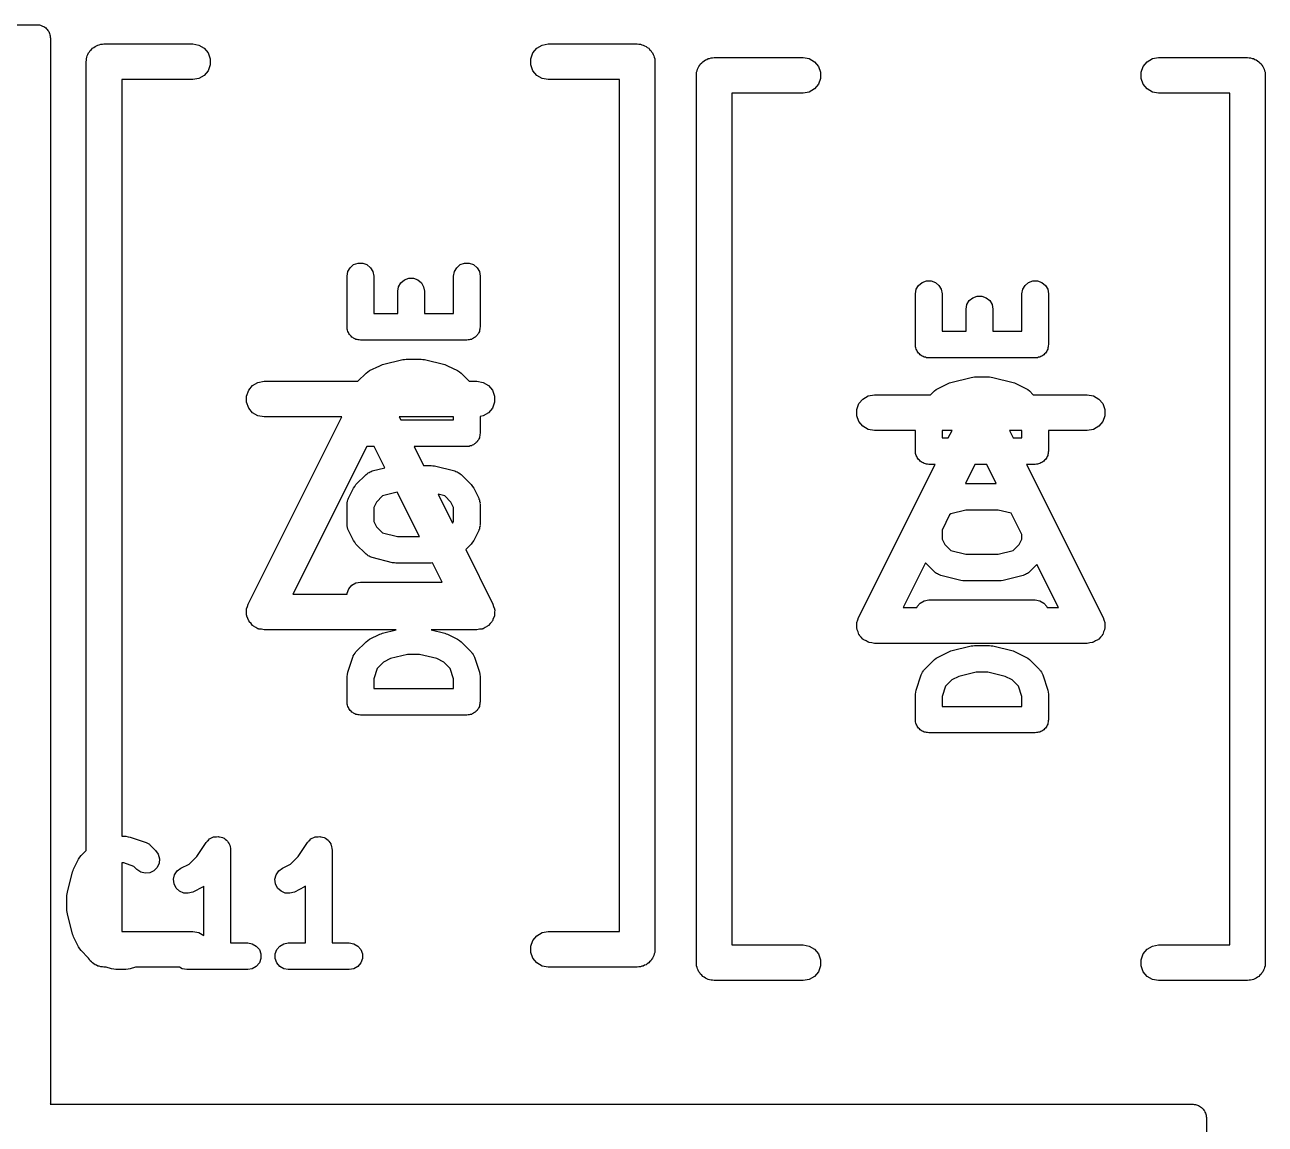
# Model space of a CAD drawing. Extents: x 103.2 to 159.1, y -150.7 to -109.
# Drawn here: x 148.18 to 155.17, y -143.26 to -137.07 of the extents above; entities that cross this region are included whole.
import ezdxf

# ---------------------------------------------------------------- set-up
doc = ezdxf.new("R2010")
doc.units = 0
doc.header["$MEASUREMENT"] = 0
doc.layers.add('BLACK', color=7, linetype='CONTINUOUS')

msp = doc.modelspace()

# ---------------------------------------------------------------- linework, layer by layer
at = {"layer": 'Black'}
for p, q in [((143.939, -137.071), (148.252, -137.071)), ((148.252, -137.071), (148.258, -137.072)), ((148.258, -137.072), (148.265, -137.072)), ((148.265, -137.072), (148.271, -137.074)), ((148.271, -137.074), (148.278, -137.076)), ((148.278, -137.076), (148.283, -137.079)), ((148.283, -137.079), (148.29, -137.081)), ((148.29, -137.081), (148.295, -137.085)), ((148.295, -137.085), (148.3, -137.089)), ((148.3, -137.089), (148.304, -137.094)), ((148.304, -137.094), (148.309, -137.098)), ((148.309, -137.098), (148.313, -137.103)), ((148.313, -137.103), (148.317, -137.108)), ((148.317, -137.108), (148.319, -137.115)), ((148.319, -137.115), (148.322, -137.12)), ((148.322, -137.12), (148.324, -137.127)), ((148.324, -137.127), (148.326, -137.133)), ((148.326, -137.133), (148.326, -137.14)), ((148.326, -137.14), (148.327, -137.146)), ((148.327, -137.146), (148.327, -143.146)), ((148.541, -137.229), (148.547, -137.223)), ((148.547, -137.223), (148.551, -137.215)), ((148.551, -137.215), (148.558, -137.21)), ((148.558, -137.21), (148.563, -137.203)), ((148.563, -137.203), (148.571, -137.198)), ((148.571, -137.198), (148.578, -137.193)), ((148.578, -137.193), (148.586, -137.19)), ((148.586, -137.19), (148.594, -137.185)), ((148.594, -137.185), (148.602, -137.184)), ((148.602, -137.184), (148.61, -137.181)), ((148.61, -137.181), (148.619, -137.181)), ((148.619, -137.181), (148.628, -137.179)), ((148.628, -137.179), (149.128, -137.179)), ((149.128, -137.179), (149.163, -137.185)), ((149.163, -137.185), (149.193, -137.203)), ((149.193, -137.203), (149.215, -137.229)), ((151.043, -137.229), (151.065, -137.203)), ((151.065, -137.203), (151.095, -137.185)), ((151.095, -137.185), (151.13, -137.179)), ((151.13, -137.179), (151.63, -137.179)), ((151.63, -137.179), (151.639, -137.181)), ((151.639, -137.181), (151.648, -137.181)), ((151.648, -137.181), (151.656, -137.184)), ((151.656, -137.184), (151.664, -137.185)), ((151.664, -137.185), (151.672, -137.19)), ((151.672, -137.19), (151.68, -137.193)), ((151.68, -137.193), (151.687, -137.198)), ((151.687, -137.198), (151.695, -137.203)), ((151.695, -137.203), (151.7, -137.21)), ((151.7, -137.21), (151.707, -137.215)), ((151.707, -137.215), (151.711, -137.223)), ((151.711, -137.223), (151.717, -137.229)), ((148.528, -137.28), (148.529, -137.271)), ((148.528, -141.722), (148.528, -137.28)), ((148.529, -137.262), (148.532, -137.254)), ((148.529, -137.271), (148.529, -137.262)), ((148.532, -137.254), (148.534, -137.245)), ((148.534, -137.245), (148.538, -137.238)), ((148.538, -137.238), (148.541, -137.229)), ((149.215, -137.229), (149.227, -137.262)), ((149.227, -137.262), (149.227, -137.297)), ((151.031, -137.262), (151.043, -137.229)), ((151.031, -137.297), (151.031, -137.262)), ((151.717, -137.229), (151.72, -137.238)), ((151.72, -137.238), (151.724, -137.245)), ((151.724, -137.245), (151.726, -137.254)), ((151.726, -137.254), (151.729, -137.262)), ((151.729, -137.262), (151.729, -137.271)), ((151.729, -137.271), (151.73, -137.28)), ((151.73, -137.28), (151.73, -142.278)), ((151.983, -137.299), (151.987, -137.291)), ((151.987, -137.291), (151.994, -137.286)), ((151.994, -137.286), (151.999, -137.279)), ((151.999, -137.279), (152.007, -137.274)), ((152.007, -137.274), (152.014, -137.269)), ((152.014, -137.269), (152.022, -137.266)), ((152.022, -137.266), (152.03, -137.261)), ((152.03, -137.261), (152.038, -137.26)), ((152.038, -137.26), (152.046, -137.257)), ((152.046, -137.257), (152.055, -137.257)), ((152.055, -137.257), (152.064, -137.255)), ((152.064, -137.255), (152.564, -137.255)), ((152.564, -137.255), (152.599, -137.261)), ((152.599, -137.261), (152.629, -137.279)), ((152.629, -137.279), (152.651, -137.305)), ((154.479, -137.305), (154.501, -137.279)), ((154.501, -137.279), (154.531, -137.261)), ((154.531, -137.261), (154.566, -137.255)), ((154.566, -137.255), (155.066, -137.255)), ((155.066, -137.255), (155.075, -137.257)), ((155.075, -137.257), (155.084, -137.257)), ((155.084, -137.257), (155.092, -137.26)), ((155.092, -137.26), (155.1, -137.261)), ((155.1, -137.261), (155.108, -137.266)), ((155.108, -137.266), (155.116, -137.269)), ((155.116, -137.269), (155.123, -137.274)), ((155.123, -137.274), (155.131, -137.279)), ((155.131, -137.279), (155.136, -137.286)), ((155.136, -137.286), (155.143, -137.291)), ((155.143, -137.291), (155.147, -137.299)), ((149.193, -137.356), (149.163, -137.374)), ((149.215, -137.33), (149.193, -137.356)), ((149.227, -137.297), (149.215, -137.33)), ((151.043, -137.33), (151.031, -137.297)), ((151.065, -137.356), (151.043, -137.33)), ((151.095, -137.374), (151.065, -137.356)), ((151.964, -137.356), (151.965, -137.347)), ((151.964, -142.354), (151.964, -137.356)), ((151.965, -137.338), (151.968, -137.33)), ((151.965, -137.347), (151.965, -137.338)), ((151.968, -137.33), (151.97, -137.321)), ((151.97, -137.321), (151.974, -137.314)), ((151.974, -137.314), (151.977, -137.305)), ((151.977, -137.305), (151.983, -137.299)), ((152.651, -137.305), (152.663, -137.338)), ((152.663, -137.338), (152.663, -137.373)), ((154.467, -137.338), (154.479, -137.305)), ((154.467, -137.373), (154.467, -137.338)), ((155.147, -137.299), (155.153, -137.305)), ((155.153, -137.305), (155.156, -137.314)), ((155.156, -137.314), (155.16, -137.321)), ((155.16, -137.321), (155.162, -137.33)), ((155.162, -137.33), (155.165, -137.338)), ((155.165, -137.338), (155.165, -137.347)), ((155.165, -137.347), (155.166, -137.356)), ((155.166, -137.356), (155.166, -142.354)), ((149.128, -137.38), (148.728, -137.38)), ((148.728, -137.38), (148.728, -141.642)), ((149.163, -137.374), (149.128, -137.38)), ((151.13, -137.38), (151.095, -137.374)), ((151.53, -137.38), (151.13, -137.38)), ((151.53, -142.178), (151.53, -137.38)), ((152.629, -137.432), (152.599, -137.45)), ((152.651, -137.406), (152.629, -137.432)), ((152.663, -137.373), (152.651, -137.406)), ((154.479, -137.406), (154.467, -137.373)), ((154.501, -137.432), (154.479, -137.406)), ((154.531, -137.45), (154.501, -137.432)), ((152.564, -137.456), (152.164, -137.456)), ((152.164, -137.456), (152.164, -142.254)), ((152.599, -137.45), (152.564, -137.456)), ((154.566, -137.456), (154.531, -137.45)), ((154.966, -137.456), (154.566, -137.456)), ((154.966, -142.254), (154.966, -137.456)), ((149.997, -138.487), (150.001, -138.461)), ((150.001, -138.461), (150.014, -138.439)), ((150.014, -138.439), (150.034, -138.422)), ((150.034, -138.422), (150.059, -138.413)), ((150.059, -138.413), (150.085, -138.413)), ((150.085, -138.413), (150.109, -138.422)), ((150.109, -138.422), (150.129, -138.439)), ((150.129, -138.439), (150.142, -138.461)), ((150.142, -138.461), (150.147, -138.487)), ((150.596, -138.487), (150.601, -138.461)), ((150.601, -138.461), (150.614, -138.439)), ((150.614, -138.439), (150.634, -138.422)), ((150.634, -138.422), (150.658, -138.413)), ((150.658, -138.413), (150.684, -138.413)), ((150.684, -138.413), (150.709, -138.422)), ((150.709, -138.422), (150.729, -138.439)), ((150.729, -138.439), (150.742, -138.461)), ((150.742, -138.461), (150.746, -138.487)), ((149.997, -138.772), (149.997, -138.487)), ((150.147, -138.487), (150.147, -138.697)), ((150.282, -138.572), (150.287, -138.547)), ((150.287, -138.547), (150.3, -138.524)), ((150.3, -138.524), (150.32, -138.508)), ((150.32, -138.508), (150.344, -138.499)), ((150.344, -138.499), (150.37, -138.499)), ((150.37, -138.499), (150.395, -138.508)), ((150.395, -138.508), (150.415, -138.524)), ((150.415, -138.524), (150.428, -138.547)), ((150.428, -138.547), (150.432, -138.572)), ((150.596, -138.697), (150.596, -138.487)), ((150.746, -138.487), (150.746, -138.772)), ((153.201, -138.561), (153.214, -138.539)), ((153.214, -138.539), (153.234, -138.522)), ((153.234, -138.522), (153.259, -138.513)), ((153.259, -138.513), (153.285, -138.513)), ((153.285, -138.513), (153.309, -138.522)), ((153.309, -138.522), (153.329, -138.539)), ((153.329, -138.539), (153.342, -138.561)), ((153.801, -138.561), (153.814, -138.539)), ((153.814, -138.539), (153.834, -138.522)), ((153.834, -138.522), (153.858, -138.513)), ((153.858, -138.513), (153.884, -138.513)), ((153.884, -138.513), (153.909, -138.522)), ((153.909, -138.522), (153.929, -138.539)), ((153.929, -138.539), (153.942, -138.561)), ((150.282, -138.697), (150.282, -138.572)), ((150.432, -138.572), (150.432, -138.697)), ((153.197, -138.587), (153.201, -138.561)), ((153.197, -138.872), (153.197, -138.587)), ((153.342, -138.561), (153.347, -138.587)), ((153.347, -138.587), (153.347, -138.797)), ((153.5, -138.624), (153.52, -138.608)), ((153.52, -138.608), (153.544, -138.599)), ((153.544, -138.599), (153.57, -138.599)), ((153.57, -138.599), (153.595, -138.608)), ((153.595, -138.608), (153.615, -138.624)), ((153.796, -138.587), (153.801, -138.561)), ((153.796, -138.797), (153.796, -138.587)), ((153.942, -138.561), (153.946, -138.587)), ((153.946, -138.587), (153.946, -138.872)), ((153.482, -138.672), (153.487, -138.647)), ((153.482, -138.797), (153.482, -138.672)), ((153.487, -138.647), (153.5, -138.624)), ((153.615, -138.624), (153.628, -138.647)), ((153.628, -138.647), (153.632, -138.672)), ((153.632, -138.672), (153.632, -138.797)), ((150.147, -138.697), (150.282, -138.697)), ((150.432, -138.697), (150.596, -138.697)), ((149.998, -138.779), (149.997, -138.772)), ((149.998, -138.785), (149.998, -138.779)), ((150, -138.791), (149.998, -138.785)), ((150.001, -138.798), (150, -138.791)), ((150.005, -138.804), (150.001, -138.798)), ((150.007, -138.81), (150.005, -138.804)), ((150.011, -138.815), (150.007, -138.81)), ((150.014, -138.82), (150.011, -138.815)), ((150.019, -138.825), (150.014, -138.82)), ((150.024, -138.83), (150.019, -138.825)), ((150.029, -138.833), (150.024, -138.83)), ((150.719, -138.83), (150.714, -138.833)), ((150.724, -138.825), (150.719, -138.83)), ((150.729, -138.82), (150.724, -138.825)), ((150.732, -138.815), (150.729, -138.82)), ((150.736, -138.81), (150.732, -138.815)), ((150.738, -138.804), (150.736, -138.81)), ((150.742, -138.798), (150.738, -138.804)), ((150.743, -138.791), (150.742, -138.798)), ((150.745, -138.785), (150.743, -138.791)), ((150.746, -138.772), (150.745, -138.779)), ((150.745, -138.779), (150.745, -138.785)), ((153.347, -138.797), (153.482, -138.797)), ((153.632, -138.797), (153.796, -138.797)), ((150.034, -138.837), (150.029, -138.833)), ((150.04, -138.839), (150.034, -138.837)), ((150.046, -138.843), (150.04, -138.839)), ((150.053, -138.844), (150.046, -138.843)), ((150.059, -138.846), (150.053, -138.844)), ((150.065, -138.846), (150.059, -138.846)), ((150.072, -138.847), (150.065, -138.846)), ((150.671, -138.847), (150.072, -138.847)), ((150.678, -138.846), (150.671, -138.847)), ((150.684, -138.846), (150.678, -138.846)), ((150.69, -138.844), (150.684, -138.846)), ((150.697, -138.843), (150.69, -138.844)), ((150.702, -138.839), (150.697, -138.843)), ((150.709, -138.837), (150.702, -138.839)), ((150.714, -138.833), (150.709, -138.837)), ((153.198, -138.879), (153.197, -138.872)), ((153.198, -138.885), (153.198, -138.879)), ((153.2, -138.891), (153.198, -138.885)), ((153.201, -138.898), (153.2, -138.891)), ((153.205, -138.904), (153.201, -138.898)), ((153.942, -138.898), (153.938, -138.904)), ((153.943, -138.891), (153.942, -138.898)), ((153.945, -138.885), (153.943, -138.891)), ((153.946, -138.872), (153.945, -138.879)), ((153.945, -138.879), (153.945, -138.885)), ((150.196, -138.985), (150.31, -138.957)), ((150.31, -138.957), (150.32, -138.956)), ((150.32, -138.956), (150.329, -138.954)), ((150.329, -138.954), (150.414, -138.954)), ((150.414, -138.954), (150.423, -138.956)), ((150.423, -138.956), (150.432, -138.957)), ((150.432, -138.957), (150.547, -138.985)), ((153.207, -138.91), (153.205, -138.904)), ((153.211, -138.915), (153.207, -138.91)), ((153.214, -138.92), (153.211, -138.915)), ((153.219, -138.925), (153.214, -138.92)), ((153.224, -138.93), (153.219, -138.925)), ((153.229, -138.933), (153.224, -138.93)), ((153.234, -138.937), (153.229, -138.933)), ((153.24, -138.939), (153.234, -138.937)), ((153.246, -138.943), (153.24, -138.939)), ((153.253, -138.944), (153.246, -138.943)), ((153.259, -138.946), (153.253, -138.944)), ((153.265, -138.946), (153.259, -138.946)), ((153.272, -138.947), (153.265, -138.946)), ((153.871, -138.947), (153.272, -138.947)), ((153.878, -138.946), (153.871, -138.947)), ((153.884, -138.946), (153.878, -138.946)), ((153.89, -138.944), (153.884, -138.946)), ((153.897, -138.943), (153.89, -138.944)), ((153.902, -138.939), (153.897, -138.943)), ((153.909, -138.937), (153.902, -138.939)), ((153.914, -138.933), (153.909, -138.937)), ((153.919, -138.93), (153.914, -138.933)), ((153.924, -138.925), (153.919, -138.93)), ((153.929, -138.92), (153.924, -138.925)), ((153.932, -138.915), (153.929, -138.92)), ((153.936, -138.91), (153.932, -138.915)), ((153.938, -138.904), (153.936, -138.91)), ((150.058, -139.079), (150.104, -139.033)), ((150.104, -139.033), (150.114, -139.026)), ((150.114, -139.026), (150.124, -139.019)), ((150.124, -139.019), (150.181, -138.991)), ((150.181, -138.991), (150.189, -138.988)), ((150.189, -138.988), (150.196, -138.985)), ((150.547, -138.985), (150.554, -138.988)), ((150.554, -138.988), (150.562, -138.991)), ((150.562, -138.991), (150.619, -139.019)), ((150.619, -139.019), (150.629, -139.026)), ((150.629, -139.026), (150.639, -139.033)), ((150.639, -139.033), (150.684, -139.079)), ((149.443, -139.129), (149.465, -139.103)), ((149.465, -139.103), (149.495, -139.085)), ((149.495, -139.085), (149.53, -139.079)), ((149.53, -139.079), (150.058, -139.079)), ((150.684, -139.079), (150.728, -139.079)), ((150.728, -139.079), (150.763, -139.085)), ((150.763, -139.085), (150.793, -139.103)), ((150.793, -139.103), (150.815, -139.129)), ((153.324, -139.119), (153.381, -139.091)), ((153.381, -139.091), (153.389, -139.088)), ((153.389, -139.088), (153.396, -139.085)), ((153.396, -139.085), (153.51, -139.057)), ((153.51, -139.057), (153.52, -139.056)), ((153.52, -139.056), (153.529, -139.054)), ((153.529, -139.054), (153.614, -139.054)), ((153.614, -139.054), (153.623, -139.056)), ((153.623, -139.056), (153.632, -139.057)), ((153.632, -139.057), (153.747, -139.085)), ((153.747, -139.085), (153.754, -139.088)), ((153.754, -139.088), (153.762, -139.091)), ((153.762, -139.091), (153.819, -139.119)), ((149.431, -139.162), (149.443, -139.129)), ((149.431, -139.197), (149.431, -139.162)), ((150.815, -139.129), (150.827, -139.162)), ((150.827, -139.162), (150.827, -139.197)), ((152.879, -139.205), (152.901, -139.179)), ((152.901, -139.179), (152.931, -139.161)), ((152.931, -139.161), (152.966, -139.155)), ((152.966, -139.155), (153.282, -139.155)), ((153.282, -139.155), (153.304, -139.133)), ((153.304, -139.133), (153.314, -139.126)), ((153.314, -139.126), (153.324, -139.119)), ((153.819, -139.119), (153.829, -139.126)), ((153.829, -139.126), (153.839, -139.133)), ((153.839, -139.133), (153.86, -139.155)), ((153.86, -139.155), (154.164, -139.155)), ((154.164, -139.155), (154.199, -139.161)), ((154.199, -139.161), (154.229, -139.179)), ((154.229, -139.179), (154.251, -139.205)), ((149.443, -139.23), (149.431, -139.197)), ((149.465, -139.256), (149.443, -139.23)), ((150.815, -139.23), (150.793, -139.256)), ((150.827, -139.197), (150.815, -139.23)), ((152.867, -139.238), (152.879, -139.205)), ((152.867, -139.273), (152.867, -139.238)), ((154.251, -139.205), (154.263, -139.238)), ((154.263, -139.238), (154.263, -139.273)), ((149.44, -140.334), (149.967, -139.28)), ((149.495, -139.274), (149.465, -139.256)), ((149.53, -139.28), (149.495, -139.274)), ((149.967, -139.28), (149.53, -139.28)), ((150.291, -139.28), (150.3, -139.297)), ((150.596, -139.28), (150.291, -139.28)), ((150.3, -139.297), (150.596, -139.297)), ((150.596, -139.297), (150.596, -139.28)), ((150.763, -139.274), (150.746, -139.277)), ((150.746, -139.277), (150.746, -139.372)), ((150.793, -139.256), (150.763, -139.274)), ((152.879, -139.306), (152.867, -139.273)), ((152.901, -139.332), (152.879, -139.306)), ((154.251, -139.306), (154.229, -139.332)), ((154.263, -139.273), (154.251, -139.306)), ((150.745, -139.385), (150.743, -139.391)), ((150.746, -139.372), (150.745, -139.378)), ((150.745, -139.378), (150.745, -139.385)), ((152.931, -139.35), (152.901, -139.332)), ((152.966, -139.356), (152.931, -139.35)), ((153.197, -139.356), (152.966, -139.356)), ((153.197, -139.472), (153.197, -139.356)), ((153.347, -139.356), (153.347, -139.397)), ((153.403, -139.356), (153.347, -139.356)), ((153.382, -139.397), (153.403, -139.356)), ((153.727, -139.356), (153.748, -139.397)), ((153.796, -139.356), (153.727, -139.356)), ((153.796, -139.397), (153.796, -139.356)), ((154.164, -139.356), (153.946, -139.356)), ((153.946, -139.356), (153.946, -139.472)), ((154.199, -139.35), (154.164, -139.356)), ((154.229, -139.332), (154.199, -139.35)), ((150.108, -139.447), (149.692, -140.278)), ((150.15, -139.447), (150.108, -139.447)), ((150.21, -139.567), (150.15, -139.447)), ((150.671, -139.447), (150.375, -139.447)), ((150.375, -139.447), (150.428, -139.554)), ((150.678, -139.446), (150.671, -139.447)), ((150.684, -139.446), (150.678, -139.446)), ((150.69, -139.443), (150.684, -139.446)), ((150.697, -139.442), (150.69, -139.443)), ((150.702, -139.439), (150.697, -139.442)), ((150.709, -139.437), (150.702, -139.439)), ((150.714, -139.432), (150.709, -139.437)), ((150.719, -139.429), (150.714, -139.432)), ((150.724, -139.424), (150.719, -139.429)), ((150.729, -139.42), (150.724, -139.424)), ((150.732, -139.414), (150.729, -139.42)), ((150.736, -139.409), (150.732, -139.414)), ((150.738, -139.403), (150.736, -139.409)), ((150.742, -139.397), (150.738, -139.403)), ((150.743, -139.391), (150.742, -139.397)), ((153.347, -139.397), (153.382, -139.397)), ((153.748, -139.397), (153.796, -139.397)), ((153.198, -139.478), (153.197, -139.472)), ((153.198, -139.485), (153.198, -139.478)), ((153.2, -139.491), (153.198, -139.485)), ((153.201, -139.497), (153.2, -139.491)), ((153.205, -139.503), (153.201, -139.497)), ((153.207, -139.509), (153.205, -139.503)), ((153.211, -139.514), (153.207, -139.509)), ((153.214, -139.52), (153.211, -139.514)), ((153.219, -139.524), (153.214, -139.52)), ((153.224, -139.529), (153.219, -139.524)), ((153.229, -139.532), (153.224, -139.529)), ((153.919, -139.529), (153.914, -139.532)), ((153.924, -139.524), (153.919, -139.529)), ((153.929, -139.52), (153.924, -139.524)), ((153.932, -139.514), (153.929, -139.52)), ((153.936, -139.509), (153.932, -139.514)), ((153.938, -139.503), (153.936, -139.509)), ((153.942, -139.497), (153.938, -139.503)), ((153.943, -139.491), (153.942, -139.497)), ((153.945, -139.485), (153.943, -139.491)), ((153.946, -139.472), (153.945, -139.478)), ((153.945, -139.478), (153.945, -139.485)), ((150.104, -139.604), (150.11, -139.6)), ((150.11, -139.6), (150.115, -139.595)), ((150.115, -139.595), (150.121, -139.593)), ((150.121, -139.593), (150.126, -139.589)), ((150.126, -139.589), (150.133, -139.587)), ((150.133, -139.587), (150.139, -139.584)), ((150.139, -139.584), (150.21, -139.567)), ((150.428, -139.554), (150.471, -139.554)), ((150.471, -139.554), (150.48, -139.555)), ((150.48, -139.555), (150.49, -139.556)), ((150.49, -139.556), (150.604, -139.584)), ((150.604, -139.584), (150.61, -139.587)), ((150.61, -139.587), (150.617, -139.589)), ((150.617, -139.589), (150.622, -139.593)), ((150.622, -139.593), (150.627, -139.595)), ((150.627, -139.595), (150.633, -139.6)), ((150.633, -139.6), (150.639, -139.604)), ((152.876, -140.41), (153.307, -139.547)), ((153.234, -139.537), (153.229, -139.532)), ((153.24, -139.539), (153.234, -139.537)), ((153.246, -139.542), (153.24, -139.539)), ((153.253, -139.543), (153.246, -139.542)), ((153.259, -139.546), (153.253, -139.543)), ((153.265, -139.546), (153.259, -139.546)), ((153.272, -139.547), (153.265, -139.546)), ((153.307, -139.547), (153.272, -139.547)), ((153.532, -139.547), (153.478, -139.654)), ((153.598, -139.547), (153.532, -139.547)), ((153.652, -139.654), (153.598, -139.547)), ((153.871, -139.547), (153.823, -139.547)), ((153.823, -139.547), (154.254, -140.41)), ((153.878, -139.546), (153.871, -139.547)), ((153.884, -139.546), (153.878, -139.546)), ((153.89, -139.543), (153.884, -139.546)), ((153.897, -139.542), (153.89, -139.543)), ((153.902, -139.539), (153.897, -139.542)), ((153.909, -139.537), (153.902, -139.539)), ((153.914, -139.532), (153.909, -139.537)), ((150.04, -139.671), (150.047, -139.661)), ((150.047, -139.661), (150.104, -139.604)), ((150.639, -139.604), (150.696, -139.661)), ((150.696, -139.661), (150.703, -139.671)), ((153.478, -139.654), (153.652, -139.654)), ((150.003, -139.742), (150.005, -139.738)), ((150.005, -139.738), (150.033, -139.681)), ((150.033, -139.681), (150.04, -139.671)), ((150.196, -139.725), (150.162, -139.759)), ((150.279, -139.704), (150.196, -139.725)), ((150.404, -139.953), (150.279, -139.704)), ((150.547, -139.725), (150.509, -139.715)), ((150.509, -139.715), (150.591, -139.879)), ((150.581, -139.759), (150.547, -139.725)), ((150.703, -139.671), (150.71, -139.681)), ((150.71, -139.681), (150.738, -139.738)), ((150.738, -139.738), (150.739, -139.742)), ((149.997, -139.763), (150, -139.754)), ((149.998, -139.767), (149.997, -139.763)), ((149.997, -139.771), (149.998, -139.767)), ((149.997, -139.886), (149.997, -139.771)), ((150, -139.754), (150.001, -139.746)), ((150.001, -139.746), (150.003, -139.742)), ((150.162, -139.759), (150.147, -139.789)), ((150.147, -139.789), (150.147, -139.868)), ((150.596, -139.789), (150.581, -139.759)), ((150.596, -139.868), (150.596, -139.789)), ((150.739, -139.742), (150.742, -139.746)), ((150.742, -139.746), (150.743, -139.754)), ((150.743, -139.754), (150.746, -139.763)), ((150.746, -139.763), (150.745, -139.767)), ((150.745, -139.767), (150.746, -139.771)), ((150.746, -139.771), (150.746, -139.886)), ((153.481, -139.804), (153.396, -139.825)), ((153.662, -139.804), (153.481, -139.804)), ((153.736, -139.822), (153.662, -139.804)), ((150.147, -139.868), (150.162, -139.898)), ((150.591, -139.879), (150.596, -139.868)), ((153.389, -139.831), (153.347, -139.917)), ((153.396, -139.825), (153.389, -139.831)), ((153.796, -139.942), (153.736, -139.822)), ((149.998, -139.89), (149.997, -139.886)), ((149.997, -139.894), (149.998, -139.89)), ((150, -139.903), (149.997, -139.894)), ((150.001, -139.911), (150, -139.903)), ((150.003, -139.915), (150.001, -139.911)), ((150.005, -139.919), (150.003, -139.915)), ((150.033, -139.976), (150.005, -139.919)), ((150.162, -139.898), (150.196, -139.932)), ((150.196, -139.932), (150.281, -139.953)), ((150.738, -139.919), (150.71, -139.976)), ((150.739, -139.915), (150.738, -139.919)), ((150.742, -139.911), (150.739, -139.915)), ((150.743, -139.903), (150.742, -139.911)), ((150.746, -139.894), (150.743, -139.903)), ((150.746, -139.886), (150.745, -139.89)), ((150.745, -139.89), (150.746, -139.894)), ((153.347, -139.917), (153.347, -139.968)), ((153.796, -139.968), (153.796, -139.942)), ((150.04, -139.986), (150.033, -139.976)), ((150.047, -139.996), (150.04, -139.986)), ((150.104, -140.053), (150.047, -139.996)), ((150.281, -139.953), (150.404, -139.953)), ((150.696, -139.996), (150.665, -140.027)), ((150.703, -139.986), (150.696, -139.996)), ((150.71, -139.976), (150.703, -139.986)), ((153.347, -139.968), (153.362, -139.998)), ((153.362, -139.998), (153.396, -140.032)), ((153.747, -140.032), (153.781, -139.998)), ((153.781, -139.998), (153.796, -139.968)), ((150.11, -140.057), (150.104, -140.053)), ((150.115, -140.062), (150.11, -140.057)), ((150.121, -140.064), (150.115, -140.062)), ((150.126, -140.068), (150.121, -140.064)), ((150.133, -140.069), (150.126, -140.068)), ((150.139, -140.072), (150.133, -140.069)), ((150.253, -140.101), (150.139, -140.072)), ((150.665, -140.027), (150.818, -140.334)), ((153.396, -140.032), (153.481, -140.053)), ((153.481, -140.053), (153.662, -140.053)), ((153.662, -140.053), (153.747, -140.032)), ((150.263, -140.102), (150.253, -140.101)), ((150.272, -140.103), (150.263, -140.102)), ((150.471, -140.103), (150.272, -140.103)), ((150.478, -140.102), (150.471, -140.103)), ((150.532, -140.21), (150.478, -140.102)), ((153.254, -140.102), (153.128, -140.354)), ((153.304, -140.153), (153.254, -140.102)), ((153.31, -140.157), (153.304, -140.153)), ((153.315, -140.162), (153.31, -140.157)), ((153.833, -140.157), (153.827, -140.162)), ((153.839, -140.153), (153.833, -140.157)), ((153.88, -140.111), (153.839, -140.153)), ((154.002, -140.354), (153.88, -140.111)), ((150.007, -140.248), (150.024, -140.228)), ((150.024, -140.228), (150.046, -140.215)), ((150.046, -140.215), (150.072, -140.21)), ((150.072, -140.21), (150.532, -140.21)), ((153.321, -140.164), (153.315, -140.162)), ((153.326, -140.168), (153.321, -140.164)), ((153.333, -140.169), (153.326, -140.168)), ((153.339, -140.172), (153.333, -140.169)), ((153.453, -140.201), (153.339, -140.172)), ((153.463, -140.202), (153.453, -140.201)), ((153.472, -140.203), (153.463, -140.202)), ((153.671, -140.203), (153.472, -140.203)), ((153.68, -140.202), (153.671, -140.203)), ((153.69, -140.201), (153.68, -140.202)), ((153.804, -140.172), (153.69, -140.201)), ((153.81, -140.169), (153.804, -140.172)), ((153.817, -140.168), (153.81, -140.169)), ((153.822, -140.164), (153.817, -140.168)), ((153.827, -140.162), (153.822, -140.164)), ((149.692, -140.278), (149.998, -140.278)), ((149.998, -140.272), (150.007, -140.248)), ((149.998, -140.278), (149.998, -140.272)), ((149.43, -140.367), (149.431, -140.364)), ((149.431, -140.381), (149.43, -140.367)), ((149.431, -140.361), (149.436, -140.347)), ((149.431, -140.364), (149.431, -140.361)), ((149.436, -140.347), (149.44, -140.334)), ((150.818, -140.334), (150.822, -140.347)), ((150.822, -140.347), (150.827, -140.361)), ((150.827, -140.361), (150.827, -140.364)), ((150.827, -140.364), (150.828, -140.367)), ((150.828, -140.367), (150.827, -140.381)), ((153.128, -140.354), (153.205, -140.354)), ((153.205, -140.354), (153.207, -140.348)), ((153.207, -140.348), (153.224, -140.328)), ((153.224, -140.328), (153.246, -140.315)), ((153.246, -140.315), (153.272, -140.31)), ((153.272, -140.31), (153.871, -140.31)), ((153.871, -140.31), (153.897, -140.315)), ((153.897, -140.315), (153.919, -140.328)), ((153.919, -140.328), (153.936, -140.348)), ((153.936, -140.348), (153.938, -140.354)), ((153.938, -140.354), (154.002, -140.354)), ((149.431, -140.396), (149.431, -140.381)), ((149.432, -140.399), (149.431, -140.396)), ((149.432, -140.402), (149.432, -140.399)), ((149.438, -140.415), (149.432, -140.402)), ((149.443, -140.429), (149.438, -140.415)), ((149.445, -140.431), (149.443, -140.429)), ((149.446, -140.434), (149.445, -140.431)), ((149.456, -140.444), (149.446, -140.434)), ((150.812, -140.434), (150.802, -140.444)), ((150.813, -140.431), (150.812, -140.434)), ((150.815, -140.429), (150.813, -140.431)), ((150.82, -140.415), (150.815, -140.429)), ((150.826, -140.402), (150.82, -140.415)), ((150.827, -140.396), (150.826, -140.399)), ((150.826, -140.399), (150.826, -140.402)), ((150.827, -140.381), (150.827, -140.396)), ((152.867, -140.437), (152.872, -140.423)), ((152.867, -140.44), (152.867, -140.437)), ((152.872, -140.423), (152.876, -140.41)), ((154.254, -140.41), (154.258, -140.423)), ((154.258, -140.423), (154.263, -140.437)), ((154.263, -140.437), (154.263, -140.44)), ((149.465, -140.455), (149.456, -140.444)), ((149.468, -140.457), (149.465, -140.455)), ((149.47, -140.459), (149.468, -140.457)), ((149.483, -140.465), (149.47, -140.459)), ((149.495, -140.473), (149.483, -140.465)), ((149.498, -140.473), (149.495, -140.473)), ((149.501, -140.475), (149.498, -140.473)), ((149.515, -140.476), (149.501, -140.475)), ((149.53, -140.479), (149.515, -140.476)), ((150.273, -140.479), (149.53, -140.479)), ((150.124, -140.532), (150.181, -140.504)), ((150.181, -140.504), (150.189, -140.501)), ((150.189, -140.501), (150.196, -140.498)), ((150.196, -140.498), (150.273, -140.479)), ((150.728, -140.479), (150.47, -140.479)), ((150.47, -140.479), (150.547, -140.498)), ((150.547, -140.498), (150.554, -140.501)), ((150.554, -140.501), (150.562, -140.504)), ((150.562, -140.504), (150.619, -140.532)), ((150.743, -140.476), (150.728, -140.479)), ((150.757, -140.475), (150.743, -140.476)), ((150.76, -140.473), (150.757, -140.475)), ((150.763, -140.473), (150.76, -140.473)), ((150.775, -140.465), (150.763, -140.473)), ((150.788, -140.459), (150.775, -140.465)), ((150.79, -140.457), (150.788, -140.459)), ((150.793, -140.455), (150.79, -140.457)), ((150.802, -140.444), (150.793, -140.455)), ((152.866, -140.443), (152.867, -140.44)), ((152.867, -140.457), (152.866, -140.443)), ((152.867, -140.472), (152.867, -140.457)), ((152.868, -140.475), (152.867, -140.472)), ((152.868, -140.478), (152.868, -140.475)), ((152.874, -140.491), (152.868, -140.478)), ((152.879, -140.505), (152.874, -140.491)), ((152.881, -140.507), (152.879, -140.505)), ((152.882, -140.51), (152.881, -140.507)), ((154.249, -140.507), (154.248, -140.51)), ((154.251, -140.505), (154.249, -140.507)), ((154.256, -140.491), (154.251, -140.505)), ((154.262, -140.478), (154.256, -140.491)), ((154.263, -140.472), (154.262, -140.475)), ((154.262, -140.475), (154.262, -140.478)), ((154.263, -140.44), (154.264, -140.443)), ((154.264, -140.443), (154.263, -140.457)), ((154.263, -140.457), (154.263, -140.472)), ((150.047, -140.603), (150.104, -140.546)), ((150.104, -140.546), (150.114, -140.539)), ((150.114, -140.539), (150.124, -140.532)), ((150.619, -140.532), (150.629, -140.539)), ((150.629, -140.539), (150.639, -140.546)), ((150.639, -140.546), (150.696, -140.603)), ((152.892, -140.52), (152.882, -140.51)), ((152.901, -140.531), (152.892, -140.52)), ((152.904, -140.533), (152.901, -140.531)), ((152.906, -140.535), (152.904, -140.533)), ((152.919, -140.541), (152.906, -140.535)), ((152.931, -140.549), (152.919, -140.541)), ((152.934, -140.549), (152.931, -140.549)), ((152.937, -140.551), (152.934, -140.549)), ((152.951, -140.552), (152.937, -140.551)), ((152.966, -140.555), (152.951, -140.552)), ((154.164, -140.555), (152.966, -140.555)), ((153.396, -140.598), (153.51, -140.569)), ((153.51, -140.569), (153.52, -140.569)), ((153.52, -140.569), (153.529, -140.567)), ((153.529, -140.567), (153.614, -140.567)), ((153.614, -140.567), (153.623, -140.569)), ((153.623, -140.569), (153.632, -140.569)), ((153.632, -140.569), (153.747, -140.598)), ((154.179, -140.552), (154.164, -140.555)), ((154.193, -140.551), (154.179, -140.552)), ((154.196, -140.549), (154.193, -140.551)), ((154.199, -140.549), (154.196, -140.549)), ((154.211, -140.541), (154.199, -140.549)), ((154.224, -140.535), (154.211, -140.541)), ((154.226, -140.533), (154.224, -140.535)), ((154.229, -140.531), (154.226, -140.533)), ((154.238, -140.52), (154.229, -140.531)), ((154.248, -140.51), (154.238, -140.52)), ((150.001, -140.718), (150.029, -140.633)), ((150.029, -140.633), (150.031, -140.629)), ((150.031, -140.629), (150.032, -140.625)), ((150.032, -140.625), (150.037, -140.617)), ((150.037, -140.617), (150.042, -140.61)), ((150.042, -140.61), (150.045, -140.607)), ((150.045, -140.607), (150.047, -140.603)), ((150.241, -140.641), (150.202, -140.661)), ((150.338, -140.617), (150.241, -140.641)), ((150.405, -140.617), (150.338, -140.617)), ((150.502, -140.641), (150.405, -140.617)), ((150.541, -140.661), (150.502, -140.641)), ((150.696, -140.603), (150.698, -140.607)), ((150.698, -140.607), (150.701, -140.61)), ((150.701, -140.61), (150.706, -140.617)), ((150.706, -140.617), (150.711, -140.625)), ((150.711, -140.625), (150.712, -140.629)), ((150.712, -140.629), (150.714, -140.633)), ((150.714, -140.633), (150.742, -140.718)), ((153.247, -140.703), (153.304, -140.646)), ((153.304, -140.646), (153.314, -140.639)), ((153.314, -140.639), (153.324, -140.632)), ((153.324, -140.632), (153.381, -140.604)), ((153.381, -140.604), (153.389, -140.601)), ((153.389, -140.601), (153.396, -140.598)), ((153.747, -140.598), (153.754, -140.601)), ((153.754, -140.601), (153.762, -140.604)), ((153.762, -140.604), (153.819, -140.632)), ((153.819, -140.632), (153.829, -140.639)), ((153.829, -140.639), (153.839, -140.646)), ((153.839, -140.646), (153.896, -140.703)), ((150.166, -140.697), (150.147, -140.754)), ((150.202, -140.661), (150.166, -140.697)), ((150.577, -140.697), (150.541, -140.661)), ((150.596, -140.754), (150.577, -140.697)), ((153.232, -140.725), (153.237, -140.717)), ((153.237, -140.717), (153.242, -140.71)), ((153.242, -140.71), (153.245, -140.707)), ((153.245, -140.707), (153.247, -140.703)), ((153.538, -140.717), (153.441, -140.741)), ((153.605, -140.717), (153.538, -140.717)), ((153.702, -140.741), (153.605, -140.717)), ((153.896, -140.703), (153.898, -140.707)), ((153.898, -140.707), (153.901, -140.71)), ((153.901, -140.71), (153.906, -140.717)), ((153.906, -140.717), (153.911, -140.725)), ((149.997, -140.742), (149.999, -140.73)), ((149.997, -140.885), (149.997, -140.742)), ((149.999, -140.73), (150.001, -140.718)), ((150.147, -140.754), (150.147, -140.81)), ((150.596, -140.81), (150.596, -140.754)), ((150.742, -140.718), (150.744, -140.73)), ((150.744, -140.73), (150.746, -140.742)), ((150.746, -140.742), (150.746, -140.885)), ((153.201, -140.818), (153.229, -140.733)), ((153.229, -140.733), (153.231, -140.729)), ((153.231, -140.729), (153.232, -140.725)), ((153.402, -140.761), (153.366, -140.797)), ((153.441, -140.741), (153.402, -140.761)), ((153.741, -140.761), (153.702, -140.741)), ((153.777, -140.797), (153.741, -140.761)), ((153.911, -140.725), (153.912, -140.729)), ((153.912, -140.729), (153.914, -140.733)), ((153.914, -140.733), (153.942, -140.818)), ((150.147, -140.81), (150.596, -140.81)), ((153.197, -140.842), (153.199, -140.83)), ((153.197, -140.985), (153.197, -140.842)), ((153.199, -140.83), (153.201, -140.818)), ((153.366, -140.797), (153.347, -140.854)), ((153.347, -140.854), (153.347, -140.91)), ((153.796, -140.854), (153.777, -140.797)), ((153.796, -140.91), (153.796, -140.854)), ((153.942, -140.818), (153.944, -140.83)), ((153.944, -140.83), (153.946, -140.842)), ((153.946, -140.842), (153.946, -140.985)), ((149.998, -140.891), (149.997, -140.885)), ((149.998, -140.898), (149.998, -140.891)), ((150, -140.904), (149.998, -140.898)), ((150.001, -140.91), (150, -140.904)), ((150.005, -140.916), (150.001, -140.91)), ((150.007, -140.922), (150.005, -140.916)), ((150.011, -140.927), (150.007, -140.922)), ((150.014, -140.933), (150.011, -140.927)), ((150.732, -140.927), (150.729, -140.933)), ((150.736, -140.922), (150.732, -140.927)), ((150.738, -140.916), (150.736, -140.922)), ((150.742, -140.91), (150.738, -140.916)), ((150.743, -140.904), (150.742, -140.91)), ((150.745, -140.898), (150.743, -140.904)), ((150.746, -140.885), (150.745, -140.891)), ((150.745, -140.891), (150.745, -140.898)), ((153.347, -140.91), (153.796, -140.91)), ((150.019, -140.937), (150.014, -140.933)), ((150.024, -140.942), (150.019, -140.937)), ((150.029, -140.945), (150.024, -140.942)), ((150.034, -140.949), (150.029, -140.945)), ((150.04, -140.952), (150.034, -140.949)), ((150.046, -140.955), (150.04, -140.952)), ((150.053, -140.956), (150.046, -140.955)), ((150.059, -140.958), (150.053, -140.956)), ((150.065, -140.958), (150.059, -140.958)), ((150.072, -140.96), (150.065, -140.958)), ((150.671, -140.96), (150.072, -140.96)), ((150.678, -140.958), (150.671, -140.96)), ((150.684, -140.958), (150.678, -140.958)), ((150.69, -140.956), (150.684, -140.958)), ((150.697, -140.955), (150.69, -140.956)), ((150.702, -140.952), (150.697, -140.955)), ((150.709, -140.949), (150.702, -140.952)), ((150.714, -140.945), (150.709, -140.949)), ((150.719, -140.942), (150.714, -140.945)), ((150.724, -140.937), (150.719, -140.942)), ((150.729, -140.933), (150.724, -140.937)), ((153.198, -140.991), (153.197, -140.985)), ((153.198, -140.998), (153.198, -140.991)), ((153.946, -140.985), (153.945, -140.991)), ((153.945, -140.991), (153.945, -140.998)), ((153.2, -141.004), (153.198, -140.998)), ((153.201, -141.01), (153.2, -141.004)), ((153.205, -141.016), (153.201, -141.01)), ((153.207, -141.022), (153.205, -141.016)), ((153.211, -141.027), (153.207, -141.022)), ((153.214, -141.033), (153.211, -141.027)), ((153.219, -141.037), (153.214, -141.033)), ((153.224, -141.042), (153.219, -141.037)), ((153.229, -141.045), (153.224, -141.042)), ((153.234, -141.049), (153.229, -141.045)), ((153.24, -141.052), (153.234, -141.049)), ((153.246, -141.055), (153.24, -141.052)), ((153.253, -141.056), (153.246, -141.055)), ((153.259, -141.058), (153.253, -141.056)), ((153.265, -141.058), (153.259, -141.058)), ((153.272, -141.06), (153.265, -141.058)), ((153.871, -141.06), (153.272, -141.06)), ((153.878, -141.058), (153.871, -141.06)), ((153.884, -141.058), (153.878, -141.058)), ((153.89, -141.056), (153.884, -141.058)), ((153.897, -141.055), (153.89, -141.056)), ((153.902, -141.052), (153.897, -141.055)), ((153.909, -141.049), (153.902, -141.052)), ((153.914, -141.045), (153.909, -141.049)), ((153.919, -141.042), (153.914, -141.045)), ((153.924, -141.037), (153.919, -141.042)), ((153.929, -141.033), (153.924, -141.037)), ((153.932, -141.027), (153.929, -141.033)), ((153.936, -141.022), (153.932, -141.027)), ((153.938, -141.016), (153.936, -141.022)), ((153.942, -141.01), (153.938, -141.016)), ((153.943, -141.004), (153.942, -141.01)), ((153.945, -140.998), (153.943, -141.004)), ((148.728, -141.642), (148.752, -141.642)), ((148.752, -141.642), (148.764, -141.645)), ((148.764, -141.645), (148.776, -141.646)), ((148.776, -141.646), (148.861, -141.675)), ((148.861, -141.675), (148.865, -141.677)), ((148.865, -141.677), (148.869, -141.678)), ((148.869, -141.678), (148.877, -141.683)), ((148.877, -141.683), (148.884, -141.687)), ((148.884, -141.687), (148.887, -141.69)), ((148.887, -141.69), (148.891, -141.693)), ((148.891, -141.693), (148.919, -141.722)), ((149.151, -141.755), (149.204, -141.676)), ((149.204, -141.676), (149.207, -141.673)), ((149.207, -141.673), (149.209, -141.669)), ((149.209, -141.669), (149.216, -141.663)), ((149.216, -141.663), (149.222, -141.657)), ((149.222, -141.657), (149.226, -141.655)), ((149.226, -141.655), (149.229, -141.652)), ((149.229, -141.652), (149.237, -141.649)), ((149.237, -141.649), (149.245, -141.645)), ((149.245, -141.645), (149.249, -141.645)), ((149.249, -141.645), (149.253, -141.644)), ((149.253, -141.644), (149.262, -141.644)), ((149.262, -141.644), (149.271, -141.643)), ((149.271, -141.643), (149.275, -141.644)), ((149.275, -141.644), (149.279, -141.644)), ((149.279, -141.644), (149.288, -141.647)), ((149.288, -141.647), (149.296, -141.649)), ((149.296, -141.649), (149.3, -141.651)), ((149.3, -141.651), (149.304, -141.652)), ((149.304, -141.652), (149.311, -141.658)), ((149.311, -141.658), (149.318, -141.663)), ((149.318, -141.663), (149.321, -141.667)), ((149.321, -141.667), (149.324, -141.669)), ((149.324, -141.669), (149.328, -141.677)), ((149.328, -141.677), (149.334, -141.684)), ((149.334, -141.684), (149.335, -141.688)), ((149.335, -141.688), (149.337, -141.692)), ((149.337, -141.692), (149.338, -141.701)), ((149.722, -141.755), (149.775, -141.676)), ((149.775, -141.676), (149.778, -141.673)), ((149.778, -141.673), (149.78, -141.669)), ((149.78, -141.669), (149.787, -141.663)), ((149.787, -141.663), (149.793, -141.657)), ((149.793, -141.657), (149.797, -141.655)), ((149.797, -141.655), (149.8, -141.652)), ((149.8, -141.652), (149.809, -141.649)), ((149.809, -141.649), (149.817, -141.645)), ((149.817, -141.645), (149.821, -141.645)), ((149.821, -141.645), (149.825, -141.644)), ((149.825, -141.644), (149.834, -141.644)), ((149.834, -141.644), (149.843, -141.643)), ((149.843, -141.643), (149.847, -141.644)), ((149.847, -141.644), (149.851, -141.644)), ((149.851, -141.644), (149.859, -141.647)), ((149.859, -141.647), (149.868, -141.649)), ((149.868, -141.649), (149.871, -141.651)), ((149.871, -141.651), (149.875, -141.652)), ((149.875, -141.652), (149.882, -141.658)), ((149.882, -141.658), (149.89, -141.663)), ((149.89, -141.663), (149.892, -141.667)), ((149.892, -141.667), (149.895, -141.669)), ((149.895, -141.669), (149.9, -141.677)), ((149.9, -141.677), (149.905, -141.684)), ((149.905, -141.684), (149.906, -141.688)), ((149.906, -141.688), (149.908, -141.692)), ((149.908, -141.692), (149.91, -141.701)), ((148.485, -141.77), (148.492, -141.76)), ((148.492, -141.76), (148.499, -141.75)), ((148.499, -141.75), (148.528, -141.722)), ((148.919, -141.722), (148.934, -141.743)), ((148.934, -141.743), (148.941, -141.768)), ((149.108, -141.799), (149.151, -141.755)), ((149.338, -141.701), (149.341, -141.709)), ((149.341, -141.709), (149.341, -141.713)), ((149.341, -141.713), (149.341, -141.717)), ((149.341, -141.717), (149.341, -142.242)), ((149.679, -141.799), (149.722, -141.755)), ((149.91, -141.701), (149.912, -141.709)), ((149.912, -141.709), (149.912, -141.713)), ((149.912, -141.713), (149.913, -141.717)), ((149.913, -141.717), (149.913, -142.242)), ((148.454, -141.835), (148.456, -141.827)), ((148.456, -141.827), (148.485, -141.77)), ((148.74, -141.792), (148.728, -141.792)), ((148.728, -141.792), (148.728, -142.178)), ((148.797, -141.812), (148.74, -141.792)), ((148.813, -141.828), (148.797, -141.812)), ((148.835, -141.843), (148.813, -141.828)), ((148.928, -141.818), (148.909, -141.836)), ((148.939, -141.794), (148.928, -141.818)), ((148.941, -141.768), (148.939, -141.794)), ((149.04, -141.837), (149.061, -141.822)), ((149.061, -141.822), (149.108, -141.799)), ((149.612, -141.837), (149.633, -141.822)), ((149.633, -141.822), (149.679, -141.799)), ((148.422, -141.956), (148.451, -141.842)), ((148.451, -141.842), (148.454, -141.835)), ((148.86, -141.849), (148.835, -141.843)), ((148.886, -141.847), (148.86, -141.849)), ((148.909, -141.836), (148.886, -141.847)), ((149.02, -141.884), (149.026, -141.859)), ((149.023, -141.91), (149.02, -141.884)), ((149.026, -141.859), (149.04, -141.837)), ((149.591, -141.884), (149.597, -141.859)), ((149.594, -141.91), (149.591, -141.884)), ((149.597, -141.859), (149.612, -141.837)), ((148.42, -141.975), (148.421, -141.966)), ((148.421, -141.966), (148.422, -141.956)), ((149.035, -141.934), (149.023, -141.91)), ((149.054, -141.951), (149.035, -141.934)), ((149.077, -141.962), (149.054, -141.951)), ((149.103, -141.963), (149.077, -141.962)), ((149.128, -141.956), (149.103, -141.963)), ((149.186, -141.927), (149.128, -141.956)), ((149.191, -141.923), (149.186, -141.927)), ((149.191, -142.201), (149.191, -141.923)), ((149.606, -141.934), (149.594, -141.91)), ((149.625, -141.951), (149.606, -141.934)), ((149.649, -141.962), (149.625, -141.951)), ((149.675, -141.963), (149.649, -141.962)), ((149.7, -141.956), (149.675, -141.963)), ((149.757, -141.927), (149.7, -141.956)), ((149.763, -141.923), (149.757, -141.927)), ((149.763, -142.242), (149.763, -141.923)), ((148.42, -142.06), (148.42, -141.975)), ((148.421, -142.069), (148.42, -142.06)), ((148.422, -142.078), (148.421, -142.069)), ((148.451, -142.193), (148.422, -142.078)), ((148.728, -142.178), (149.128, -142.178)), ((149.128, -142.178), (149.163, -142.184)), ((149.163, -142.184), (149.191, -142.201)), ((151.065, -142.202), (151.095, -142.184)), ((151.095, -142.184), (151.13, -142.178)), ((151.13, -142.178), (151.53, -142.178)), ((148.454, -142.2), (148.451, -142.193)), ((148.456, -142.208), (148.454, -142.2)), ((148.485, -142.265), (148.456, -142.208)), ((149.341, -142.242), (149.438, -142.242)), ((149.438, -142.242), (149.463, -142.247)), ((149.463, -142.247), (149.486, -142.26)), ((149.618, -142.26), (149.641, -142.247)), ((149.641, -142.247), (149.666, -142.242)), ((149.666, -142.242), (149.763, -142.242)), ((149.913, -142.242), (150.009, -142.242)), ((150.009, -142.242), (150.035, -142.247)), ((150.035, -142.247), (150.057, -142.26)), ((151.031, -142.261), (151.043, -142.228)), ((151.043, -142.228), (151.065, -142.202)), ((148.492, -142.275), (148.485, -142.265)), ((148.499, -142.285), (148.492, -142.275)), ((148.54, -142.326), (148.499, -142.285)), ((149.486, -142.26), (149.503, -142.28)), ((149.503, -142.28), (149.512, -142.304)), ((149.512, -142.304), (149.512, -142.33)), ((149.592, -142.304), (149.601, -142.28)), ((149.592, -142.33), (149.592, -142.304)), ((149.601, -142.28), (149.618, -142.26)), ((150.057, -142.26), (150.074, -142.28)), ((150.074, -142.28), (150.083, -142.304)), ((150.083, -142.304), (150.083, -142.33)), ((151.031, -142.296), (151.031, -142.261)), ((151.043, -142.329), (151.031, -142.296)), ((151.72, -142.32), (151.717, -142.329)), ((151.724, -142.313), (151.72, -142.32)), ((151.726, -142.304), (151.724, -142.313)), ((151.729, -142.296), (151.726, -142.304)), ((151.73, -142.278), (151.729, -142.287)), ((151.729, -142.287), (151.729, -142.296)), ((152.164, -142.254), (152.564, -142.254)), ((152.564, -142.254), (152.599, -142.26)), ((152.599, -142.26), (152.629, -142.278)), ((152.629, -142.278), (152.651, -142.304)), ((152.651, -142.304), (152.663, -142.337)), ((154.467, -142.337), (154.479, -142.304)), ((154.479, -142.304), (154.501, -142.278)), ((154.501, -142.278), (154.531, -142.26)), ((154.531, -142.26), (154.566, -142.254)), ((154.566, -142.254), (154.966, -142.254)), ((148.541, -142.329), (148.54, -142.326)), ((148.547, -142.335), (148.541, -142.329)), ((148.551, -142.343), (148.547, -142.335)), ((148.558, -142.348), (148.551, -142.343)), ((148.563, -142.355), (148.558, -142.348)), ((148.571, -142.36), (148.563, -142.355)), ((148.578, -142.365), (148.571, -142.36)), ((148.586, -142.368), (148.578, -142.365)), ((148.594, -142.373), (148.586, -142.368)), ((148.602, -142.374), (148.594, -142.373)), ((148.61, -142.377), (148.602, -142.374)), ((148.619, -142.377), (148.61, -142.377)), ((148.628, -142.379), (148.619, -142.377)), ((148.641, -142.379), (148.628, -142.379)), ((148.671, -142.389), (148.641, -142.379)), ((148.683, -142.39), (148.671, -142.389)), ((148.695, -142.392), (148.683, -142.39)), ((148.752, -142.392), (148.695, -142.392)), ((148.764, -142.39), (148.752, -142.392)), ((148.776, -142.389), (148.764, -142.39)), ((148.805, -142.379), (148.776, -142.389)), ((149.053, -142.379), (148.805, -142.379)), ((149.069, -142.388), (149.053, -142.379)), ((149.095, -142.392), (149.069, -142.388)), ((149.438, -142.392), (149.095, -142.392)), ((149.463, -142.388), (149.438, -142.392)), ((149.486, -142.375), (149.463, -142.388)), ((149.503, -142.355), (149.486, -142.375)), ((149.512, -142.33), (149.503, -142.355)), ((149.601, -142.355), (149.592, -142.33)), ((149.618, -142.375), (149.601, -142.355)), ((149.641, -142.388), (149.618, -142.375)), ((149.666, -142.392), (149.641, -142.388)), ((150.009, -142.392), (149.666, -142.392)), ((150.035, -142.388), (150.009, -142.392)), ((150.057, -142.375), (150.035, -142.388)), ((150.074, -142.355), (150.057, -142.375)), ((150.083, -142.33), (150.074, -142.355)), ((151.065, -142.355), (151.043, -142.329)), ((151.095, -142.373), (151.065, -142.355)), ((151.13, -142.379), (151.095, -142.373)), ((151.63, -142.379), (151.13, -142.379)), ((151.639, -142.377), (151.63, -142.379)), ((151.648, -142.377), (151.639, -142.377)), ((151.656, -142.374), (151.648, -142.377)), ((151.664, -142.373), (151.656, -142.374)), ((151.672, -142.368), (151.664, -142.373)), ((151.68, -142.365), (151.672, -142.368)), ((151.687, -142.36), (151.68, -142.365)), ((151.695, -142.355), (151.687, -142.36)), ((151.7, -142.348), (151.695, -142.355)), ((151.707, -142.343), (151.7, -142.348)), ((151.711, -142.335), (151.707, -142.343)), ((151.717, -142.329), (151.711, -142.335)), ((151.965, -142.363), (151.964, -142.354)), ((151.965, -142.372), (151.965, -142.363)), ((151.968, -142.38), (151.965, -142.372)), ((151.97, -142.389), (151.968, -142.38)), ((151.974, -142.396), (151.97, -142.389)), ((152.663, -142.372), (152.651, -142.405)), ((152.663, -142.337), (152.663, -142.372)), ((154.467, -142.372), (154.467, -142.337)), ((154.479, -142.405), (154.467, -142.372)), ((155.16, -142.389), (155.156, -142.396)), ((155.162, -142.38), (155.16, -142.389)), ((155.165, -142.372), (155.162, -142.38)), ((155.166, -142.354), (155.165, -142.363)), ((155.165, -142.363), (155.165, -142.372)), ((151.977, -142.405), (151.974, -142.396)), ((151.983, -142.411), (151.977, -142.405)), ((151.987, -142.419), (151.983, -142.411)), ((151.994, -142.424), (151.987, -142.419)), ((151.999, -142.431), (151.994, -142.424)), ((152.007, -142.436), (151.999, -142.431)), ((152.014, -142.441), (152.007, -142.436)), ((152.022, -142.444), (152.014, -142.441)), ((152.03, -142.449), (152.022, -142.444)), ((152.038, -142.45), (152.03, -142.449)), ((152.046, -142.453), (152.038, -142.45)), ((152.055, -142.453), (152.046, -142.453)), ((152.064, -142.455), (152.055, -142.453)), ((152.564, -142.455), (152.064, -142.455)), ((152.599, -142.449), (152.564, -142.455)), ((152.629, -142.431), (152.599, -142.449)), ((152.651, -142.405), (152.629, -142.431)), ((154.501, -142.431), (154.479, -142.405)), ((154.531, -142.449), (154.501, -142.431)), ((154.566, -142.455), (154.531, -142.449)), ((155.066, -142.455), (154.566, -142.455)), ((155.075, -142.453), (155.066, -142.455)), ((155.084, -142.453), (155.075, -142.453)), ((155.092, -142.45), (155.084, -142.453)), ((155.1, -142.449), (155.092, -142.45)), ((155.108, -142.444), (155.1, -142.449)), ((155.116, -142.441), (155.108, -142.444)), ((155.123, -142.436), (155.116, -142.441)), ((155.131, -142.431), (155.123, -142.436)), ((155.136, -142.424), (155.131, -142.431)), ((155.143, -142.419), (155.136, -142.424)), ((155.147, -142.411), (155.143, -142.419)), ((155.153, -142.405), (155.147, -142.411)), ((155.156, -142.396), (155.153, -142.405)), ((148.327, -143.146), (148.326, -143.151)), ((148.326, -143.151), (154.76, -143.151)), ((154.76, -143.151), (154.766, -143.153)), ((154.766, -143.153), (154.773, -143.153)), ((154.773, -143.153), (154.779, -143.155)), ((154.779, -143.155), (154.785, -143.156)), ((154.785, -143.156), (154.791, -143.159)), ((154.791, -143.159), (154.797, -143.161)), ((154.797, -143.161), (154.802, -143.166)), ((154.802, -143.166), (154.808, -143.169)), ((154.808, -143.169), (154.812, -143.174)), ((154.812, -143.174), (154.817, -143.178)), ((154.817, -143.178), (154.82, -143.184)), ((154.82, -143.184), (154.825, -143.189)), ((154.825, -143.189), (154.827, -143.195)), ((154.827, -143.195), (154.83, -143.201)), ((154.83, -143.201), (154.831, -143.207)), ((154.831, -143.207), (154.833, -143.213)), ((154.833, -143.213), (154.833, -143.22)), ((154.833, -143.22), (154.835, -143.226)), ((154.835, -143.226), (154.835, -150.426))]:
    msp.add_line(p, q, dxfattribs=at)

doc.saveas('drawing.dxf')
